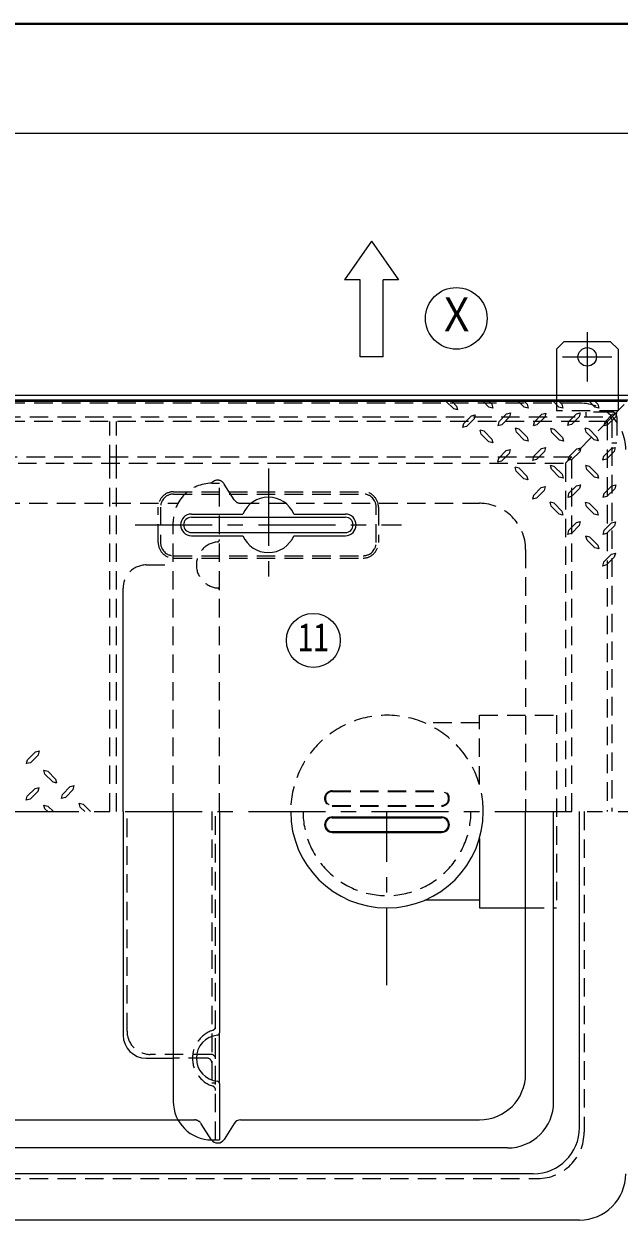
# Model space of a CAD drawing. Units: millimetres at full size, sheet at 1:10; details may follow other scales. Extents: x -2106 to 1944, y -1394 to 1416.
# Drawn here: x -1171 to -785, y 640 to 1416 of the extents above; entities that cross this region are included whole.
import ezdxf
from ezdxf.enums import TextEntityAlignment as Align

# ---------------------------------------------------------------- set-up
doc = ezdxf.new("R2010")
doc.units = ezdxf.units.MM
doc.header["$LTSCALE"] = 10
doc.linetypes.add('CHAIN1', pattern=[8, 5, -1, 1, -1])
doc.linetypes.add('DASHED1', pattern=[1.8, 1.2, -0.6])
doc.layers.add('0-0_ﾚｲﾔ1', color=4, linetype='Continuous', lineweight=9)
doc.styles.add('ＭＳ ゴシック', font='')
doc.styles.get('ＭＳ ゴシック').set_extended_font_data('MS Gothic')

msp = doc.modelspace()

# ---------------------------------------------------------------- linework, layer by layer
at = {"layer": '0-0_ﾚｲﾔ1', "color": 1, "lineweight": 40}
msp.add_line((1944.28, 1416.27), (-2105.72, 1416.27), dxfattribs=at)
at = {"layer": '0-0_ﾚｲﾔ1'}
for p, q in [((-775.72, 1345.27), (-1715.72, 1345.27)), ((-820.72, 1210.27), (-825.72, 1205.27)), ((-825.72, 1205.27), (-825.72, 1175.27)), ((-820.72, 1210.27), (-790.72, 1210.27)), ((-785.72, 1205.27), (-790.72, 1210.27)), ((-785.72, 1205.27), (-785.72, 1175.27)), ((-897.28, 1171.27), (-892.42, 1166.53)), ((-873.14, 1171.27), (-869.52, 1167.66)), ((-866.95, 1167.01), (-869.52, 1167.66)), ((-869.44, 1171.27), (-867.67, 1169.5)), ((-867.67, 1169.5), (-866.95, 1167.01)), ((-850.23, 1171.27), (-846.62, 1167.66)), ((-844.05, 1166.93), (-846.62, 1167.66)), ((-846.46, 1171.27), (-844.69, 1169.5)), ((-844.69, 1169.5), (-844.05, 1166.93)), ((-827.6, 1171.27), (-824.2, 1167.74)), ((-821.63, 1167.09), (-824.2, 1167.74)), ((-823.96, 1171.27), (-822.27, 1169.59)), ((-822.27, 1169.59), (-821.63, 1167.09)), ((-804.35, 1171.27), (-800.73, 1167.66)), ((-798.16, 1166.93), (-800.73, 1167.66)), ((-800.65, 1171.27), (-798.89, 1169.5)), ((-798.89, 1169.5), (-798.16, 1166.93)), ((-886.07, 1156.89), (-886.72, 1154.4)), ((-884.14, 1155.04), (-879.08, 1160.1)), ((-863.17, 1158.09), (-863.81, 1155.6)), ((-861.24, 1156.25), (-863.81, 1155.6)), ((-861.24, 1156.25), (-856.18, 1161.31)), ((-840.27, 1158.01), (-840.91, 1155.52)), ((-838.34, 1156.17), (-833.28, 1161.23)), ((-817.85, 1158.17), (-818.49, 1155.68)), ((-815.92, 1156.33), (-818.49, 1155.68)), ((-815.92, 1156.33), (-810.86, 1161.39)), ((-794.39, 1158.01), (-795.03, 1155.52)), ((-792.46, 1156.17), (-787.39, 1161.23)), ((-884.14, 1155.04), (-886.72, 1154.4)), ((-874.58, 1150.14), (-875.22, 1152.71)), ((-872.73, 1152.07), (-875.22, 1152.71)), ((-874.58, 1150.14), (-869.52, 1145.08)), ((-872.73, 1152.07), (-867.67, 1146.92)), ((-851.68, 1151.34), (-852.32, 1153.92)), ((-849.83, 1153.27), (-852.32, 1153.92)), ((-851.68, 1151.34), (-846.62, 1146.28)), ((-849.83, 1153.27), (-844.77, 1148.13)), ((-838.34, 1156.17), (-840.91, 1155.52)), ((-828.78, 1151.26), (-829.42, 1153.84)), ((-826.93, 1153.19), (-829.42, 1153.84)), ((-828.78, 1151.26), (-823.72, 1146.2)), ((-826.93, 1153.19), (-821.87, 1148.05)), ((-806.36, 1151.42), (-807, 1154)), ((-804.51, 1153.35), (-807, 1154)), ((-806.36, 1151.42), (-801.3, 1146.36)), ((-804.51, 1153.35), (-799.45, 1148.21)), ((-792.46, 1156.17), (-795.03, 1155.52)), ((-866.95, 1144.43), (-869.52, 1145.08)), ((-867.67, 1146.92), (-866.95, 1144.43)), ((-844.05, 1145.64), (-846.62, 1146.28)), ((-844.77, 1148.13), (-844.05, 1145.64)), ((-821.14, 1145.56), (-823.72, 1146.2)), ((-821.87, 1148.05), (-821.14, 1145.56)), ((-798.72, 1145.72), (-801.3, 1146.36)), ((-799.45, 1148.21), (-798.72, 1145.72)), ((-863.41, 1134.39), (-864.06, 1131.9)), ((-861.48, 1132.54), (-856.42, 1137.6)), ((-840.51, 1135.59), (-841.15, 1133.1)), ((-838.58, 1133.75), (-841.15, 1133.1)), ((-838.58, 1133.75), (-833.52, 1138.81)), ((-817.61, 1135.51), (-818.25, 1133.02)), ((-815.68, 1133.67), (-818.25, 1133.02)), ((-815.68, 1133.67), (-810.62, 1138.73)), ((-795.19, 1135.67), (-795.83, 1133.18)), ((-793.26, 1133.83), (-795.83, 1133.18)), ((-793.26, 1133.83), (-788.2, 1138.89)), ((-861.48, 1132.54), (-864.06, 1131.9)), ((-851.84, 1126.11), (-852.48, 1128.68)), ((-849.99, 1128.04), (-852.48, 1128.68)), ((-851.84, 1126.11), (-846.78, 1121.05)), ((-849.99, 1128.04), (-844.93, 1122.9)), ((-828.94, 1127.32), (-829.58, 1129.89)), ((-827.09, 1129.25), (-829.58, 1129.89)), ((-828.94, 1127.32), (-823.88, 1122.25)), ((-827.09, 1129.25), (-822.03, 1124.1)), ((-806.04, 1127.24), (-806.68, 1129.81)), ((-804.19, 1129.17), (-806.68, 1129.81)), ((-806.04, 1127.24), (-800.97, 1122.17)), ((-804.19, 1129.17), (-799.13, 1124.02)), ((-844.21, 1120.41), (-846.78, 1121.05)), ((-844.93, 1122.9), (-844.21, 1120.41)), ((-821.31, 1121.61), (-823.88, 1122.25)), ((-822.03, 1124.1), (-821.31, 1121.61)), ((-798.4, 1121.53), (-800.97, 1122.17)), ((-799.13, 1124.02), (-798.4, 1121.53)), ((-840.67, 1110.36), (-841.31, 1107.87)), ((-838.74, 1108.51), (-833.68, 1113.58)), ((-817.77, 1111.57), (-818.41, 1109.08)), ((-815.84, 1109.72), (-818.41, 1109.08)), ((-815.84, 1109.72), (-810.78, 1114.78)), ((-794.87, 1111.49), (-795.51, 1109)), ((-792.94, 1109.64), (-787.88, 1114.7)), ((-838.74, 1108.51), (-841.31, 1107.87)), ((-829.1, 1103.37), (-829.74, 1105.94)), ((-827.25, 1105.3), (-829.74, 1105.94)), ((-829.1, 1103.37), (-824.04, 1098.31)), ((-827.25, 1105.3), (-822.19, 1100.16)), ((-806.2, 1103.29), (-806.84, 1105.86)), ((-804.35, 1105.22), (-806.84, 1105.86)), ((-806.2, 1103.29), (-801.14, 1098.23)), ((-804.35, 1105.22), (-799.29, 1100.08)), ((-792.94, 1109.64), (-795.51, 1109)), ((-821.47, 1097.67), (-824.04, 1098.31)), ((-822.19, 1100.16), (-821.47, 1097.67)), ((-798.56, 1097.59), (-801.14, 1098.23)), ((-799.29, 1100.08), (-798.56, 1097.59)), ((-817.93, 1087.62), (-818.57, 1085.13)), ((-816, 1085.77), (-810.94, 1090.84)), ((-795.03, 1087.54), (-795.67, 1085.05)), ((-793.1, 1085.69), (-788.04, 1090.75)), ((-816, 1085.77), (-818.57, 1085.13)), ((-803.95, 1083.28), (-806.52, 1083.92)), ((-805.8, 1081.35), (-806.52, 1083.92)), ((-805.8, 1081.35), (-800.73, 1076.37)), ((-803.95, 1083.28), (-798.89, 1078.22)), ((-793.1, 1085.69), (-795.67, 1085.05)), ((-798.16, 1075.65), (-800.73, 1076.37)), ((-798.89, 1078.22), (-798.16, 1075.65)), ((-795.11, 1067.13), (-790.05, 1072.19)), ((-795.11, 1067.13), (-795.75, 1064.56)), ((-793.18, 1065.28), (-795.75, 1064.56)), ((-793.18, 1065.28), (-788.2, 1070.34)), ((-1106.97, 905.27), (-1106.97, 1050.27)), ((-1163.96, 944), (-1169.02, 938.94)), ((-1163.96, 944), (-1161.39, 944.65)), ((-1162.03, 942.16), (-1161.39, 944.65)), ((-1158.49, 932.11), (-1155.92, 931.47)), ((-1157.77, 929.62), (-1158.49, 932.11)), ((-1150.86, 926.41), (-1155.92, 931.47)), ((-1152.71, 924.48), (-1157.77, 929.62)), ((-1152.71, 924.48), (-1150.22, 923.84)), ((-1150.86, 926.41), (-1150.22, 923.84)), ((-1164.2, 920.3), (-1169.26, 915.24)), ((-1164.2, 920.3), (-1161.63, 920.94)), ((-1162.27, 918.45), (-1161.63, 920.94)), ((-1141.3, 921.5), (-1146.36, 916.44)), ((-1141.3, 921.5), (-1138.72, 922.15)), ((-1139.37, 919.66), (-1138.72, 922.15)), ((-1158.49, 909.53), (-1155.92, 908.89)), ((-1157.77, 907.04), (-1158.49, 909.53)), ((-1152.31, 905.27), (-1155.92, 908.89)), ((-1128.16, 905.27), (-1133.02, 910.01)), ((-1156, 905.27), (-1157.77, 907.04)), ((-1106.97, 905.27), (-1106.97, 760.27)), ((-971.22, 901.77), (-900.22, 901.77)), ((-845.72, 735.27), (-845.72, 905.27)), ((-827.51, 717.06), (-827.51, 905.27)), ((-971.22, 891.77), (-900.22, 891.77)), ((-875.72, 887.77), (-875.72, 842.77)), ((-875.72, 847.77), (-911.23, 847.77)), ((-875.72, 842.77), (-845.72, 842.77)), ((-1044.47, 728.84), (-1044.47, 761.7)), ((-1091.97, 745.27), (-1074.47, 745.27)), ((-1420.04, 705.27), (-1071.4, 705.27)), ((-1034.95, 702.95), (-1041.5, 692.6)), ((-1030.72, 705.27), (-875.72, 705.27)), ((-857.51, 687.06), (-1633.93, 687.06))]:
    msp.add_line(p, q, dxfattribs=at)
at = {"layer": '0-0_ﾚｲﾔ1', "color": 7, "lineweight": 18}
for p, q in [((-945.72, 1275.27), (-963.22, 1250.27)), ((-945.72, 1275.27), (-928.22, 1250.27)), ((-938.22, 1200.27), (-938.22, 1250.27)), ((-928.22, 1250.27), (-938.22, 1250.27)), ((-938.22, 1200.27), (-953.22, 1200.27)), ((-775.72, 1175.27), (-1715.72, 1175.27)), ((-778.72, 1172.27), (-1712.72, 1172.27)), ((-1062.72, 1096.27), (-962.72, 1096.27)), ((-1062.72, 1086.27), (-962.72, 1086.27)), ((-1074.47, 905.27), (-1074.47, 717.27)), ((-1044.47, 905.27), (-1044.47, 761.7)), ((-971.22, 901.27), (-900.22, 901.27)), ((-971.22, 892.27), (-900.22, 892.27)), ((-1044.47, 728.84), (-1044.47, 692.27)), ((-1049.47, 692.27), (-1044.47, 692.27))]:
    msp.add_line(p, q, dxfattribs=at)
at = {"layer": '0-0_ﾚｲﾔ1', "linetype": 'CHAIN1'}
for p, q in [((-805.72, 1216.27), (-805.72, 1184.27)), ((-821.72, 1200.27), (-789.72, 1200.27)), ((-1012.72, 1127.77), (-1012.72, 1054.77)), ((-1099.22, 1091.27), (-926.22, 1091.27)), ((-1985.72, 905.27), (-430.72, 905.27)), ((-935.72, 792.77), (-935.72, 905.27))]:
    msp.add_line(p, q, dxfattribs=at)
at = {"layer": '0-0_ﾚｲﾔ1', "linetype": 'DASHED1'}
for p, q in [((-825.72, 1175.27), (-825.72, 1165.27)), ((-785.72, 1175.27), (-785.72, 1165.27)), ((-810.72, 1170.27), (-1680.72, 1170.27)), ((-785.72, 1165.27), (-825.72, 1165.27)), ((-806.52, 1164.47), (-806.52, 1161.27)), ((-789.72, 1164.47), (-806.52, 1164.47)), ((-790.19, 1160.8), (-779.72, 1171.27)), ((-792.72, 1158.27), (-1220.22, 1158.27)), ((-1115.72, 1131.27), (-1115.72, 1158.27)), ((-1111.22, 1131.27), (-1111.22, 1158.27)), ((-792.72, 1158.27), (-792.72, 905.27)), ((-786.52, 1161.27), (-786.52, 1144.47)), ((-789.72, 1144.47), (-786.52, 1144.47)), ((-815.72, 1135.27), (-1675.72, 1135.27)), ((-815.72, 905.27), (-815.72, 1135.27)), ((-1049.47, 1118.27), (-1044.47, 1118.27)), ((-1044.47, 905.27), (-1044.47, 1118.27)), ((-1034.95, 1107.6), (-1041.5, 1117.95)), ((-1420.04, 1105.27), (-1071.4, 1105.27)), ((-1030.72, 1105.27), (-875.72, 1105.27)), ((-1074.47, 905.27), (-1074.47, 1093.27)), ((-845.72, 1075.27), (-845.72, 905.27)), ((-1091.97, 1065.27), (-1074.47, 1065.27)), ((-875.72, 962.77), (-911.23, 962.77)), ((-971.22, 918.77), (-900.22, 918.77)), ((-971.22, 918.27), (-900.22, 918.27)), ((-971.22, 909.27), (-900.22, 909.27)), ((-971.22, 908.77), (-900.22, 908.77)), ((-1104.47, 762.77), (-1104.47, 905.27)), ((-1049.47, 905.27), (-1049.47, 729.27)), ((-1046.97, 692.27), (-1046.97, 905.27)), ((-845.72, 842.77), (-825.72, 842.77)), ((-1049.97, 747.77), (-1089.47, 747.77)), ((-1052.47, 745.27), (-1074.47, 745.27)), ((-1049.47, 729.27), (-1046.97, 729.27)), ((-1071.4, 705.27), (-1060.72, 705.27)), ((-1049.95, 692.6), (-1056.5, 702.95))]:
    msp.add_line(p, q, dxfattribs=at)
at = {"layer": '0-0_ﾚｲﾔ1', "color": 5, "lineweight": 25}
for p, q in [((-779.72, 1171.27), (-1711.72, 1171.27)), ((-1062.72, 1098.27), (-1029.3, 1098.27)), ((-996.14, 1098.27), (-962.72, 1098.27)), ((-1062.72, 1084.27), (-1029.3, 1084.27)), ((-996.14, 1084.27), (-962.72, 1084.27)), ((-810.72, 700.27), (-810.72, 905.27)), ((-840.72, 670.27), (-1650.72, 670.27)), ((-810.72, 640.27), (-1680.72, 640.27))]:
    msp.add_line(p, q, dxfattribs=at)
at = {"layer": '0-0_ﾚｲﾔ1', "color": 7, "linetype": 'DASHED1', "lineweight": 18}
for p, q in [((-1221.62, 1161.27), (-791.32, 1161.27)), ((-790.19, 1160.8), (-819.72, 1131.27)), ((-789.72, 1159.67), (-789.72, 905.27)), ((-1193.22, 1131.27), (-819.72, 1131.27)), ((-1115.72, 905.27), (-1115.72, 1131.27)), ((-1111.22, 905.27), (-1111.22, 1131.27)), ((-819.72, 1131.27), (-819.72, 905.27)), ((-1074.22, 1112.77), (-951.22, 1112.77)), ((-1074.22, 1111.27), (-951.22, 1111.27)), ((-1084.22, 1079.77), (-1084.22, 1102.77)), ((-1082.72, 1102.77), (-1082.72, 1079.77)), ((-942.72, 1079.77), (-942.72, 1102.77)), ((-941.22, 1102.77), (-941.22, 1079.77)), ((-1074.22, 1071.27), (-951.22, 1071.27)), ((-1074.22, 1069.77), (-951.22, 1069.77)), ((-807.72, 905.27), (-807.72, 697.27)), ((-1653.72, 667.27), (-837.72, 667.27))]:
    msp.add_line(p, q, dxfattribs=at)
at = {"layer": '0-0_ﾚｲﾔ1', "color": 7, "lineweight": 18}
msp.add_lwpolyline([(-953.22, 1200.27), (-953.22, 1250.27), (-963.22, 1250.27)], dxfattribs=at)
at = {"layer": '0-0_ﾚｲﾔ1'}
for points in [[(-893.47, 1171.27), (-890.57, 1168.38), (-889.85, 1165.81), (-892.42, 1166.53)], [(-886.07, 1156.89), (-880.93, 1162.03), (-878.44, 1162.67), (-879.08, 1160.1)], [(-863.17, 1158.09), (-858.03, 1163.24), (-855.54, 1163.88), (-856.18, 1161.31)], [(-840.27, 1158.01), (-835.13, 1163.16), (-832.64, 1163.8), (-833.28, 1161.23)], [(-817.85, 1158.17), (-812.71, 1163.32), (-810.22, 1163.96), (-810.86, 1161.39)], [(-794.39, 1158.01), (-789.24, 1163.16), (-786.75, 1163.8), (-787.39, 1161.23)], [(-840.51, 1135.59), (-835.37, 1140.74), (-832.88, 1141.38), (-833.52, 1138.81)], [(-817.61, 1135.51), (-812.47, 1140.66), (-809.97, 1141.3), (-810.62, 1138.73)], [(-795.19, 1135.67), (-790.05, 1140.82), (-787.56, 1141.46), (-788.2, 1138.89)], [(-863.41, 1134.39), (-858.27, 1139.53), (-855.78, 1140.17), (-856.42, 1137.6)], [(-840.67, 1110.36), (-835.53, 1115.5), (-833.04, 1116.15), (-833.68, 1113.58)], [(-817.77, 1111.57), (-812.63, 1116.71), (-810.14, 1117.35), (-810.78, 1114.78)], [(-794.87, 1111.49), (-789.72, 1116.63), (-787.23, 1117.27), (-787.88, 1114.7)], [(-817.93, 1087.62), (-812.79, 1092.76), (-810.3, 1093.41), (-810.94, 1090.84)], [(-795.03, 1087.54), (-789.89, 1092.68), (-787.39, 1093.33), (-788.04, 1090.75)], [(-790.05, 1072.19), (-787.47, 1072.92), (-788.2, 1070.34)], [(-1162.03, 942.16), (-1167.17, 937.01), (-1169.66, 936.37), (-1169.02, 938.94)], [(-1162.27, 918.45), (-1167.41, 913.31), (-1169.9, 912.67), (-1169.26, 915.24)], [(-1139.37, 919.66), (-1144.51, 914.51), (-1147, 913.87), (-1146.36, 916.44)], [(-1131.97, 905.27), (-1134.87, 908.17), (-1135.59, 910.74), (-1133.02, 910.01)]]:
    msp.add_lwpolyline(points, dxfattribs=at)
at = {"layer": '0-0_ﾚｲﾔ1', "linetype": 'DASHED1'}
msp.add_lwpolyline([(-875.72, 922.77), (-875.72, 967.77), (-825.72, 967.77), (-825.72, 842.77)], dxfattribs=at)
at = {"layer": '0-0_ﾚｲﾔ1', "color": 7, "lineweight": 18}
for centre, radius in [((-890.72, 1225.27), 20), ((-983.53, 1016.32), 17.5)]:
    msp.add_circle(centre, radius, dxfattribs=at)
at = {"layer": '0-0_ﾚｲﾔ1'}
msp.add_circle((-805.72, 1200.27), 6, dxfattribs=at)
at = {"layer": '0-0_ﾚｲﾔ1', "linetype": 'DASHED1'}
for centre, radius, start, end in [((-810.72, 1140.27), 30, 0, 90), ((-789.72, 1161.27), 3.2, 0, 90), ((-1049.47, 1093.27), 25, 90, 180), ((-1045.72, 1115.27), 5, 32.33353, 143.14814), ((-1030.72, 1110.27), 5, 212.33353, 270), ((-875.72, 1075.27), 30, 0, 90), ((-1044.47, 1065.27), 15, 95.21591, 264.78409), ((-1045.97, 1081.7), 1.5, 275.21591, 0), ((-1091.97, 1050.27), 15, 90, 180), ((-1045.97, 1048.84), 1.5, 0, 84.78409), ((-935.72, 905.27), 62.5, 0, 180), ((-971.22, 913.77), 5, 90, 270), ((-971.22, 913.77), 4.5, 90, 270), ((-900.22, 913.77), 5, 270, 90), ((-900.22, 913.77), 4.5, 270, 90), ((-935.72, 905.27), 54.5, 180, 360), ((-1089.47, 762.77), 15, 180, 270), ((-1042.97, 745.27), 19, 108.553, 251.447), ((-1049.97, 766.13), 3, 288.553, 360), ((-1052.47, 742.27), 3, 0, 90), ((-1049.97, 744.77), 3, 0, 90), ((-1049.97, 724.42), 3, 0, 71.447), ((-1060.72, 700.27), 5, 32.33353, 90), ((-1045.72, 695.27), 5, 212.33353, 216.85186)]:
    msp.add_arc(centre, radius, start, end, dxfattribs=at)
at = {"layer": '0-0_ﾚｲﾔ1', "color": 7, "linetype": 'DASHED1', "lineweight": 18}
for centre, radius, start, end in [((-791.32, 1159.67), 1.6, 0, 90), ((-1074.22, 1102.77), 10, 90, 180), ((-1074.22, 1102.77), 8.5, 90, 180), ((-951.22, 1102.77), 10, 0, 90), ((-951.22, 1102.77), 8.5, 0, 90), ((-1074.22, 1079.77), 10, 180, 270), ((-1074.22, 1079.77), 8.5, 180, 270), ((-951.22, 1079.77), 10, 270, 0), ((-951.22, 1079.77), 8.5, 270, 0), ((-837.72, 697.27), 30, 270, 0)]:
    msp.add_arc(centre, radius, start, end, dxfattribs=at)
at = {"layer": '0-0_ﾚｲﾔ1', "color": 5, "lineweight": 25}
for centre, radius, start, end in [((-1012.72, 1091.27), 18, 22.88538, 157.11462), ((-1062.72, 1091.27), 7, 90, 270), ((-962.72, 1091.27), 7, 270, 90), ((-1012.72, 1091.27), 18, 202.88538, 337.11462), ((-840.72, 700.27), 30, 270, 0), ((-810.72, 670.27), 30, 270, 0)]:
    msp.add_arc(centre, radius, start, end, dxfattribs=at)
at = {"layer": '0-0_ﾚｲﾔ1', "color": 7, "lineweight": 18}
for centre, radius, start, end in [((-1062.72, 1091.27), 5, 90, 270), ((-962.72, 1091.27), 5, 270, 90), ((-935.72, 905.27), 62.5, 180, 360), ((-971.22, 896.77), 4.5, 90, 270), ((-900.22, 896.77), 4.5, 270, 90), ((-1045.97, 761.7), 1.5, 275.21591, 0), ((-1044.47, 745.27), 15, 95.21591, 264.78409), ((-1045.97, 728.84), 1.5, 0, 84.78409), ((-1049.47, 717.27), 25, 180, 270)]:
    msp.add_arc(centre, radius, start, end, dxfattribs=at)
at = {"layer": '0-0_ﾚｲﾔ1'}
for centre, radius, start, end in [((-971.22, 896.77), 5, 90, 270), ((-900.22, 896.77), 5, 270, 90), ((-1091.97, 760.27), 15, 180, 270), ((-875.72, 735.27), 30, 270, 0), ((-857.51, 717.06), 30, 270, 0), ((-1030.72, 700.27), 5, 90, 147.66647), ((-1045.72, 695.27), 5, 216.85186, 327.66647)]:
    msp.add_arc(centre, radius, start, end, dxfattribs=at)

# ---------------------------------------------------------------- texts
at = {"layer": '0-0_ﾚｲﾔ1', "color": 7, "style": 'ＭＳ ゴシック'}
for s, height, width, p in [('Ｘ', 21.99, 0.85, (-903.22, 1210.27)), ('11', 18.33, 0.8, (-993.53, 1003.82))]:
    msp.add_text(s, height=height, dxfattribs=dict(at, width=width)).set_placement(p, align=Align.BOTTOM_LEFT)

doc.saveas('drawing.dxf')
